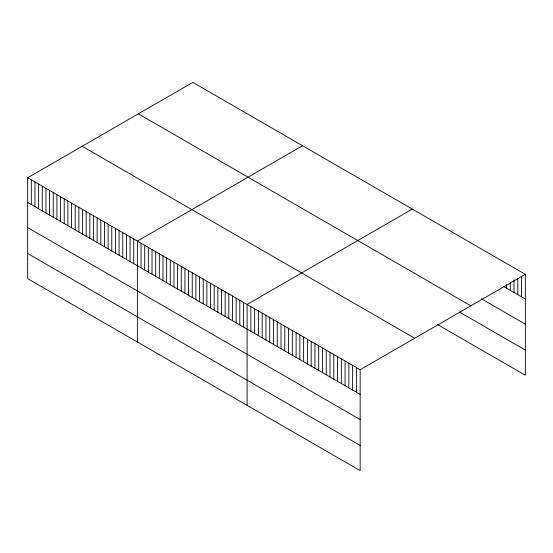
<?xml version="1.0" encoding="UTF-8"?>
<svg xmlns="http://www.w3.org/2000/svg" width="553" height="553" viewBox="0 0 553 553"><rect width="100%" height="100%" fill="white"/><g stroke="black" fill="none" stroke-linecap="round" stroke-linejoin="round"><path stroke-width="0.83" d="M27.65 177.741L360.162 369.715L360.162 470.624L27.65 278.65L27.65 177.741L192.838 82.376L525.35 274.35L525.35 375.259L437.416 324.493M302.567 145.722L137.379 241.094L137.379 342.003M412.296 209.075L247.108 304.447L247.108 405.356M360.162 369.715L525.35 274.35M503.368 286.336L525.35 299.028M481.387 298.8L525.35 324.182M138.326 113.842L470.838 305.823M459.405 312.023L525.35 350.104M82.162 146.268L414.674 338.242M27.65 202.426L360.162 394.4M27.65 227.58L360.162 419.554M27.65 253.495L360.162 445.469M521.583 276.424L521.583 296.85M517.815 278.505L517.815 294.673M514.041 279.735L514.041 292.502M510.274 282.666L510.274 290.325M506.507 284.747L506.507 288.148M356.395 367.545L356.395 392.222M352.627 365.367L352.627 390.045M348.86 363.19L348.86 387.867M345.086 361.012L345.086 385.697M341.319 358.842L341.319 383.519M337.551 356.664L337.551 381.342M333.784 354.487L333.784 379.164M330.017 352.309L330.017 376.994M326.249 350.139L326.249 374.816M322.475 347.961L322.475 372.639M318.708 345.784L318.708 370.462M314.94 343.607L314.94 368.291M311.173 341.436L311.173 366.114M307.406 339.259L307.406 363.936M303.638 337.081L303.638 361.759M299.864 334.904L299.864 359.588M296.097 332.733L296.097 357.411M292.33 330.556L292.33 355.233M288.562 328.378L288.562 353.056M284.795 326.201L284.795 350.885M281.028 324.03L281.028 348.708M277.253 321.853L277.253 346.531M273.486 319.675L273.486 344.353M269.719 317.498L269.719 342.183M265.952 315.328L265.952 340.005M262.184 313.15L262.184 337.828M258.417 310.973L258.417 335.65M254.643 308.795L254.643 333.48M250.875 306.625L250.875 331.302M243.451 302.332L243.451 327.017M239.795 300.224L239.795 324.901M236.138 298.108L236.138 322.793M232.474 296L232.474 320.678M228.818 293.885L228.818 318.569M225.161 291.777L225.161 316.454M221.504 289.661L221.504 314.346M217.847 287.553L217.847 312.231M214.191 285.438L214.191 310.122M210.534 283.33L210.534 308.007M206.877 281.214L206.877 305.899M203.214 279.106L203.214 303.784M199.557 276.991L199.557 301.675M195.9 274.882L195.9 299.56M192.244 272.767L192.244 297.452M188.587 270.659L188.587 295.337M184.93 268.544L184.93 293.228M181.273 266.435L181.273 291.113M177.61 264.32L177.61 289.005M173.953 262.212L173.953 286.889M170.296 260.104L170.296 284.781M166.64 257.988L166.64 282.666M162.983 255.88L162.983 280.558M159.326 253.765L159.326 278.442M155.669 251.656L155.669 276.334M152.013 249.541L152.013 274.219M148.349 247.433L148.349 272.111M144.692 245.318L144.692 269.995M141.036 243.209L141.036 267.887M133.722 238.986L133.722 263.663M130.066 236.871L130.066 261.548M126.409 234.762L126.409 259.44M122.745 232.647L122.745 257.325M119.089 230.539L119.089 255.216M115.432 228.424L115.432 253.108M111.775 226.315L111.775 250.993M108.118 224.2L108.118 248.885M104.462 222.092L104.462 246.769M100.805 219.976L100.805 244.661M97.148 217.868L97.148 242.546M93.485 215.753L93.485 240.437M89.828 213.645L89.828 238.322M86.171 211.529L86.171 236.214M82.515 209.421L82.515 234.099M78.858 207.306L78.858 231.99M75.201 205.198L75.201 229.875M71.544 203.082L71.544 227.767M67.881 200.974L67.881 225.652M64.224 198.859L64.224 223.543M60.567 196.75L60.567 221.428M56.911 194.635L56.911 219.32M53.254 192.527L53.254 217.205M49.597 190.412L49.597 215.096M45.94 188.303L45.94 212.981M42.284 186.188L42.284 210.873M38.62 184.08L38.62 208.758M34.963 181.965L34.963 206.649M31.307 179.856L31.307 204.534"/></g></svg>
